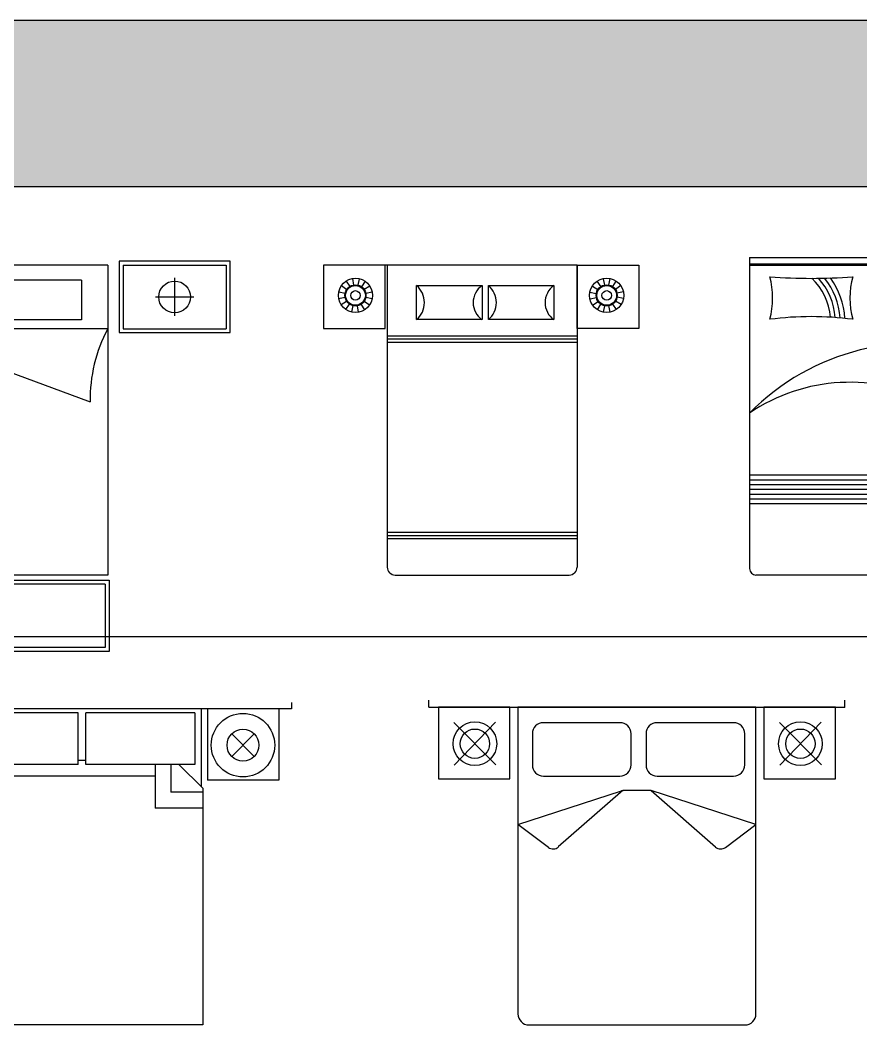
# Model space of a CAD drawing. Header units: millimetres. Extents: x 1787 to 68324, y 1435 to 30835.
# Drawn here: x 47442 to 52737, y 24509 to 30835 of the extents above; entities that cross this region are included whole.
import ezdxf

# ---------------------------------------------------------------- set-up
doc = ezdxf.new("R2010")
doc.units = ezdxf.units.MM
doc.layers.add('www.cad-blocks.net', color=7, linetype='Continuous')

# ---------------------------------------------------------------- blocks, each defined once
blk = doc.blocks.new('A$C40EB42FC')
at = {"linetype": 'Continuous'}
for p, q in [((0, 2.0079), (0, 2.4579)), ((0, 2.4579), (0.7, 2.4579)), ((0.675, 2.4329), (0.025, 2.4329)), ((0.025, 2.4329), (0.025, 2.0329)), ((0.675, 2.4329), (0.675, 2.0329)), ((0.7, 2.4579), (0.7, 2.0079)), ((0.7659, 2.432), (0.7659, 0.482)), ((2.1159, 2.432), (0.7659, 2.432)), ((2.1159, 2.432), (2.1159, 0.482)), ((2.8872, 2.4579), (2.1872, 2.4579)), ((2.1872, 2.4579), (2.1872, 2.0079)), ((2.2122, 2.4329), (2.8622, 2.4329)), ((2.2122, 2.4329), (2.2122, 2.0329)), ((2.8622, 2.4329), (2.8622, 2.0329)), ((2.8872, 2.0079), (2.8872, 2.4579)), ((0.35, 2.3529), (0.35, 2.1129)), ((2.5372, 2.3529), (2.5372, 2.1129)), ((1.3727, 2.3383), (0.8727, 2.3383)), ((0.8727, 2.3383), (0.8727, 2.0883)), ((1.3727, 2.3383), (1.3727, 2.0883)), ((1.9504, 2.3383), (1.4504, 2.3383)), ((1.4504, 2.3383), (1.4504, 2.0883)), ((1.9504, 2.3383), (1.9504, 2.0883)), ((0.47, 2.2329), (0.23, 2.2329)), ((2.4172, 2.2329), (2.6572, 2.2329)), ((1.3727, 2.0883), (0.8727, 2.0883)), ((1.9504, 2.0883), (1.4504, 2.0883)), ((0.675, 2.0329), (0.025, 2.0329)), ((2.1159, 2.032), (0.7659, 2.032)), ((0.7659, 2.032), (2.0045, 1.5732)), ((2.2122, 2.0329), (2.8622, 2.0329)), ((0.7, 2.0079), (0, 2.0079)), ((2.1872, 2.0079), (2.8872, 2.0079)), ((2.1159, 0.482), (0.7659, 0.482)), ((0.7742, 0.45), (2.1242, 0.45)), ((0.7742, 0), (0.7742, 0.45)), ((2.1242, 0.45), (2.1242, 0)), ((2.0992, 0.425), (0.7992, 0.425)), ((0.7992, 0.425), (0.7992, 0.025)), ((2.0992, 0.425), (2.0992, 0.025)), ((2.1242, 0), (0.7742, 0)), ((2.0992, 0.025), (0.7992, 0.025))]:
    blk.add_line(p, q, dxfattribs=at)
for centre in [(0.35, 2.2329), (2.5372, 2.2329)]:
    blk.add_circle(centre, 0.1, dxfattribs=at)
blk.add_arc((2.9618, 1.5836), 0.9574, 152.0735, 180.62259, dxfattribs=at)
blk = doc.blocks.new('A$C4ACC5314')
at = {"linetype": 'Continuous'}
for p, q in [((0, 1.9509), (0, 1.5516)), ((0.3883, 1.9509), (0, 1.9509)), ((1.5983, 1.9509), (0.3883, 1.9509)), ((0.3883, 1.5516), (0.3883, 1.9509)), ((0.4025, 1.9509), (0.4025, 0.05)), ((1.5983, 1.9509), (1.5983, 0.05)), ((1.5983, 1.9509), (1.9865, 1.9509)), ((1.5983, 1.5516), (1.5983, 1.9509)), ((1.9865, 1.9509), (1.9865, 1.5516)), ((0.1439, 1.851), (0.1663, 1.8163)), ((0.1829, 1.8664), (0.1903, 1.8258)), ((0.2249, 1.8657), (0.2162, 1.8254)), ((0.2633, 1.849), (0.2399, 1.8151)), ((1.7232, 1.849), (1.7466, 1.8151)), ((1.7617, 1.8657), (1.7704, 1.8254)), ((1.8036, 1.8664), (1.7962, 1.8258)), ((1.8426, 1.851), (1.8203, 1.8163)), ((0.0971, 1.7833), (0.1374, 1.7746)), ((0.1138, 1.8218), (0.1477, 1.7984)), ((0.2925, 1.8189), (0.2579, 1.7966)), ((0.3079, 1.7799), (0.2674, 1.7725)), ((0.5869, 1.8218), (0.9991, 1.8218)), ((0.5869, 1.6079), (0.5869, 1.8218)), ((0.9991, 1.8218), (0.9991, 1.6079)), ((1.0398, 1.8218), (1.452, 1.8218)), ((1.0398, 1.6079), (1.0398, 1.8218)), ((1.452, 1.8218), (1.452, 1.6079)), ((1.6786, 1.7799), (1.7191, 1.7725)), ((1.694, 1.8189), (1.7286, 1.7966)), ((1.8727, 1.8218), (1.8388, 1.7984)), ((1.8894, 1.7833), (1.8491, 1.7746)), ((0.0964, 1.7414), (0.137, 1.7488)), ((0.1118, 1.7024), (0.1465, 1.7247)), ((0.2905, 1.6995), (0.2567, 1.7229)), ((0.3072, 1.7379), (0.2669, 1.7467)), ((1.6793, 1.7379), (1.7196, 1.7467)), ((1.696, 1.6995), (1.7299, 1.7229)), ((1.8747, 1.7024), (1.84, 1.7247)), ((1.8901, 1.7414), (1.8495, 1.7488)), ((0.141, 1.6723), (0.1644, 1.7062)), ((0.1795, 1.6556), (0.1882, 1.6959)), ((0.2214, 1.6549), (0.214, 1.6954)), ((0.2604, 1.6703), (0.2381, 1.7049)), ((1.7261, 1.6703), (1.7484, 1.7049)), ((1.7651, 1.6549), (1.7725, 1.6954)), ((1.807, 1.6556), (1.7983, 1.6959)), ((1.8455, 1.6723), (1.8221, 1.7062)), ((0.9991, 1.6079), (0.5869, 1.6079)), ((1.452, 1.6079), (1.0398, 1.6079)), ((0, 1.5516), (0.3883, 1.5516)), ((1.9865, 1.5516), (1.5983, 1.5516)), ((1.5983, 1.5037), (0.4025, 1.5037)), ((1.5983, 1.4849), (0.4025, 1.4849)), ((1.5983, 1.464), (0.4025, 1.464)), ((1.5983, 0.267), (0.4025, 0.267)), ((1.5983, 0.2462), (0.4025, 0.2462)), ((1.5983, 0.2273), (0.4025, 0.2273)), ((0.4525, 0), (1.5483, 0))]:
    blk.add_line(p, q, dxfattribs=at)
for centre, radius in [((0.2022, 1.7606), 0.1075), ((1.7843, 1.7606), 0.1075), ((0.2022, 1.7606), 0.0663), ((0.2022, 1.7606), 0.0622), ((0.2022, 1.7606), 0.0298), ((1.7843, 1.7606), 0.0663), ((1.7843, 1.7606), 0.0622), ((1.7843, 1.7606), 0.0298)]:
    blk.add_circle(centre, radius, dxfattribs=at)
for centre, radius, start, end in [((0.4965, 1.7148), 0.1401, 310.23268, 49.76732), ((1.0733, 1.7148), 0.1302, 124.75076, 235.24924), ((0.9493, 1.7148), 0.1401, 310.23268, 49.76732), ((1.5262, 1.7148), 0.1302, 124.75076, 235.24924), ((0.4525, 0.05), 0.05, 180, 270), ((1.5483, 0.05), 0.05, 270, 0)]:
    blk.add_arc(centre, radius, start, end, dxfattribs=at)
blk = doc.blocks.new('A$C50CC761E')
for p, q in [((0, 2), (0, 0.04)), ((0, 2), (1.5, 2)), ((1.5, 2), (1.5, 0.04)), ((0, 1.96), (1.5, 1.96)), ((0, 1.95), (1.5, 1.95)), ((0, 0.63), (1.5, 0.63)), ((0, 0.6), (1.5, 0.6)), ((0, 0.57), (1.5, 0.57)), ((0, 0.54), (1.5, 0.54)), ((0, 0.51), (1.5, 0.51)), ((0, 0.48), (1.5, 0.48)), ((0, 0.45), (1.5, 0.45)), ((1.46, 0), (0.04, 0))]:
    blk.add_line(p, q)
at = {"ltscale": 250}
for p, q in [((1.5, 2), (2.0303, 2)), ((2.0303, 2), (2.0303, 1.5501)), ((1.763, 1.8176), (1.763, 1.9295)), ((1.613, 1.7795), (1.7249, 1.7795)), ((1.8011, 1.7795), (1.913, 1.7795)), ((1.763, 1.6295), (1.763, 1.7414)), ((1.5, 1.5501), (2.0303, 1.5501))]:
    blk.add_line(p, q, dxfattribs=at)
for radius in [0.12, 0.0381]:
    blk.add_circle((1.763, 1.7795), radius, dxfattribs=at)
for centre, radius, start, end in [((0.3894, 5.1577), 3.2899, 265.45008, 274.54992), ((-0.4158, 1.744), 0.5605, 346.14997, 13.85003), ((0.1321, 1.5916), 0.3789, 4.77078, 46.8165), ((0.1321, 1.5916), 0.4089, 4.13729, 42.56142), ((0.1321, 1.5916), 0.4389, 3.53183, 39.18736), ((0.1321, 1.5916), 0.4689, 2.94893, 36.43206), ((1.1324, 1.744), 0.5004, 164.44676, 195.55324), ((1.1357, 5.1577), 3.2899, 265.45008, 274.54992), ((0.3306, 1.744), 0.5605, 346.14997, 13.85003), ((0.8784, 1.5916), 0.3789, 4.77078, 46.8165), ((0.8784, 1.5916), 0.4089, 4.13729, 42.56142), ((0.8784, 1.5916), 0.4389, 3.53183, 39.18736), ((0.8784, 1.5916), 0.4689, 2.94893, 36.43206), ((1.8788, 1.744), 0.5004, 164.44676, 195.55324), ((0.3894, -0.4129), 2.0395, 82.6483, 97.3517), ((1.1357, -0.4129), 2.0395, 82.6483, 97.3517), ((1.0573, -0.0269), 1.4879, 72.68979, 135.2822), ((1.6044, 0.9359), 0.4695, 102.85148, 161.76896), ((0.6316, 0.0846), 1.1287, 62.17241, 124.02955), ((0.04, 0.04), 0.04, 180, 270), ((1.46, 0.04), 0.04, 270, 0)]:
    blk.add_arc(centre, radius, start, end)
blk = doc.blocks.new('A$C392977E3')
for p, q in [((0, 2.03), (0, 1.99)), ((2.64, 2.03), (2.64, 1.99)), ((2.64, 1.99), (0, 1.99)), ((0.08, 1.99), (0.08, 1.54)), ((0.53, 1.99), (0.53, 1.54)), ((0.57, 1.99), (0.57, 1.665)), ((1.295, 1.965), (0.61, 1.965)), ((0.61, 1.965), (0.61, 1.64)), ((1.295, 1.64), (1.295, 1.965)), ((1.345, 1.64), (1.345, 1.965)), ((2.03, 1.965), (1.345, 1.965)), ((2.03, 1.965), (2.03, 1.64)), ((2.07, 1.99), (2.07, 1.5)), ((2.11, 1.99), (2.11, 1.54)), ((2.56, 1.99), (2.56, 1.54)), ((0.2358, 1.8318), (0.3772, 1.6904)), ((0.3772, 1.8318), (0.2358, 1.6904)), ((2.4042, 1.8318), (2.2628, 1.6904)), ((2.4042, 1.6904), (2.2628, 1.8318)), ((0.56, 1.665), (0.56, 0.1)), ((0.61, 1.665), (0.56, 1.665)), ((1.345, 1.665), (1.295, 1.665)), ((1.295, 1.64), (0.61, 1.64)), ((2.03, 1.64), (1.345, 1.64)), ((1.78, 1.64), (1.78, 1.365)), ((1.88, 1.64), (1.88, 1.465)), ((2.08, 1.49), (1.93, 1.64)), ((0.08, 1.54), (0.53, 1.54)), ((1.78, 1.565), (0.56, 1.565)), ((2.56, 1.54), (2.11, 1.54)), ((2.08, 1.465), (1.88, 1.465)), ((2.08, 1.49), (2.08, 0)), ((2.08, 1.365), (1.78, 1.365)), ((0.81, 0.25), (0.56, 0.25)), ((0.81, 0.25), (0.81, 0)), ((0.71, 0.15), (0.56, 0.15)), ((0.71, 0.15), (0.71, 0)), ((0.66, 0), (0.56, 0.1)), ((0.57, 0.09), (0.57, 0.01)), ((0.65, 0.01), (0.57, 0.01)), ((2.08, 0), (0.66, 0))]:
    blk.add_line(p, q)
for centre, radius in [((0.3065, 1.7611), 0.2), ((2.3335, 1.7611), 0.2), ((0.3065, 1.7611), 0.1), ((2.3335, 1.7611), 0.1)]:
    blk.add_circle(centre, radius)
blk = doc.blocks.new('A$C5C1F5B49')
for p, q in [((0, 2), (0, 2.0434)), ((2.6204, 1.9984), (2.6204, 2.0434)), ((0, 2), (2.6204, 2)), ((0.5102, 2), (0.0602, 2)), ((0.0602, 2), (0.0602, 1.55)), ((0.5102, 1.55), (0.5102, 2)), ((0.5602, 2), (0.5602, 0.07)), ((2.0602, 2), (0.5602, 2)), ((2.0602, 0.07), (2.0602, 2)), ((2.5602, 2), (2.1102, 2)), ((2.1102, 2), (2.1102, 1.55)), ((2.5602, 1.55), (2.5602, 2)), ((0.1574, 1.9028), (0.4225, 1.6377)), ((0.1602, 1.635), (0.4197, 1.9056)), ((1.2033, 1.9024), (0.7221, 1.9024)), ((1.919, 1.9024), (1.4378, 1.9024)), ((2.2074, 1.9028), (2.4725, 1.6377)), ((2.2102, 1.635), (2.4697, 1.9056)), ((0.6521, 1.8324), (0.6521, 1.6369)), ((1.2733, 1.6369), (1.2733, 1.8324)), ((1.3678, 1.8324), (1.3678, 1.6369)), ((1.989, 1.6369), (1.989, 1.8324)), ((0.0602, 1.55), (0.5102, 1.55)), ((0.7221, 1.5669), (1.2033, 1.5669)), ((1.4378, 1.5669), (1.919, 1.5669)), ((2.1102, 1.55), (2.5602, 1.55)), ((0.5602, 1.2611), (1.2132, 1.4737)), ((1.2066, 1.4637), (0.8154, 1.12)), ((1.3997, 1.4761), (1.2396, 1.4761)), ((1.3997, 1.4761), (1.805, 1.12)), ((2.0602, 1.2611), (1.3997, 1.4761)), ((0.7525, 1.1175), (0.5602, 1.2611)), ((1.868, 1.1175), (2.0602, 1.2611)), ((0.6302, 0), (1.9902, 0))]:
    blk.add_line(p, q)
for centre, radius in [((0.2899, 1.7703), 0.1375), ((2.3399, 1.7703), 0.1375), ((0.2899, 1.7703), 0.0925), ((2.3399, 1.7703), 0.0925)]:
    blk.add_circle(centre, radius)
for centre, radius, start, end in [((0.7221, 1.8324), 0.07, 90, 180), ((1.2033, 1.8324), 0.07, 0, 90), ((1.4378, 1.8324), 0.07, 90, 180), ((1.919, 1.8324), 0.07, 0, 90), ((0.7221, 1.6369), 0.07, 180, 270), ((1.2033, 1.6369), 0.07, 270, 0), ((1.4378, 1.6369), 0.07, 180, 270), ((1.919, 1.6369), 0.07, 270, 0), ((1.2396, 1.4261), 0.05, 90, 131.30416), ((1.2287, 1.4261), 0.05, 90, 108.03402), ((0.7824, 1.1575), 0.05, 233.24211, 311.30416), ((1.838, 1.1575), 0.05, 228.69584, 306.75789), ((0.6302, 0.07), 0.07, 180, 270), ((1.9902, 0.07), 0.07, 270, 0)]:
    blk.add_arc(centre, radius, start, end)
blk = doc.blocks.new('format')
at = {"true_color": 0x546d8e}
h = blk.add_hatch(color=155, dxfattribs=at)
h.set_gradient(color1=(68, 68, 68), color2=(84, 109, 142), tint=1)
h.paths.add_polyline_path([(47364.4, 40318.3), (47364.4, 39270.4), (110172.9, 39270.4), (110172.9, 40318.3)])
at = {"color": 155, "true_color": 0x546d8e}
for p, q in [((47364.4, 40318.3), (110172.9, 40318.3)), ((47364.4, 39270.4), (110172.9, 39270.4)), ((47364.4, 36438.1), (110172.9, 36438.1))]:
    blk.add_line(p, q, dxfattribs=at)

msp = doc.modelspace()

# ---------------------------------------------------------------- block references
at = {"xscale": 1000, "yscale": 1000, "zscale": 1000}
for name, p in [('A$C40EB42FC', (45877.9, 26859.7)), ('A$C4ACC5314', (49351.7, 27341.8)), ('A$C50CC761E', (52035.6, 27341.8)), ('A$C392977E3', (46511.8, 24509.5)), ('A$C5C1F5B49', (50016.1, 24509.5))]:
    msp.add_blockref(name, p, dxfattribs=at)
at = {"layer": 'www.cad-blocks.net'}
msp.add_blockref('format', (-41848.5, -9482.9), dxfattribs=at)

doc.saveas('drawing.dxf')
